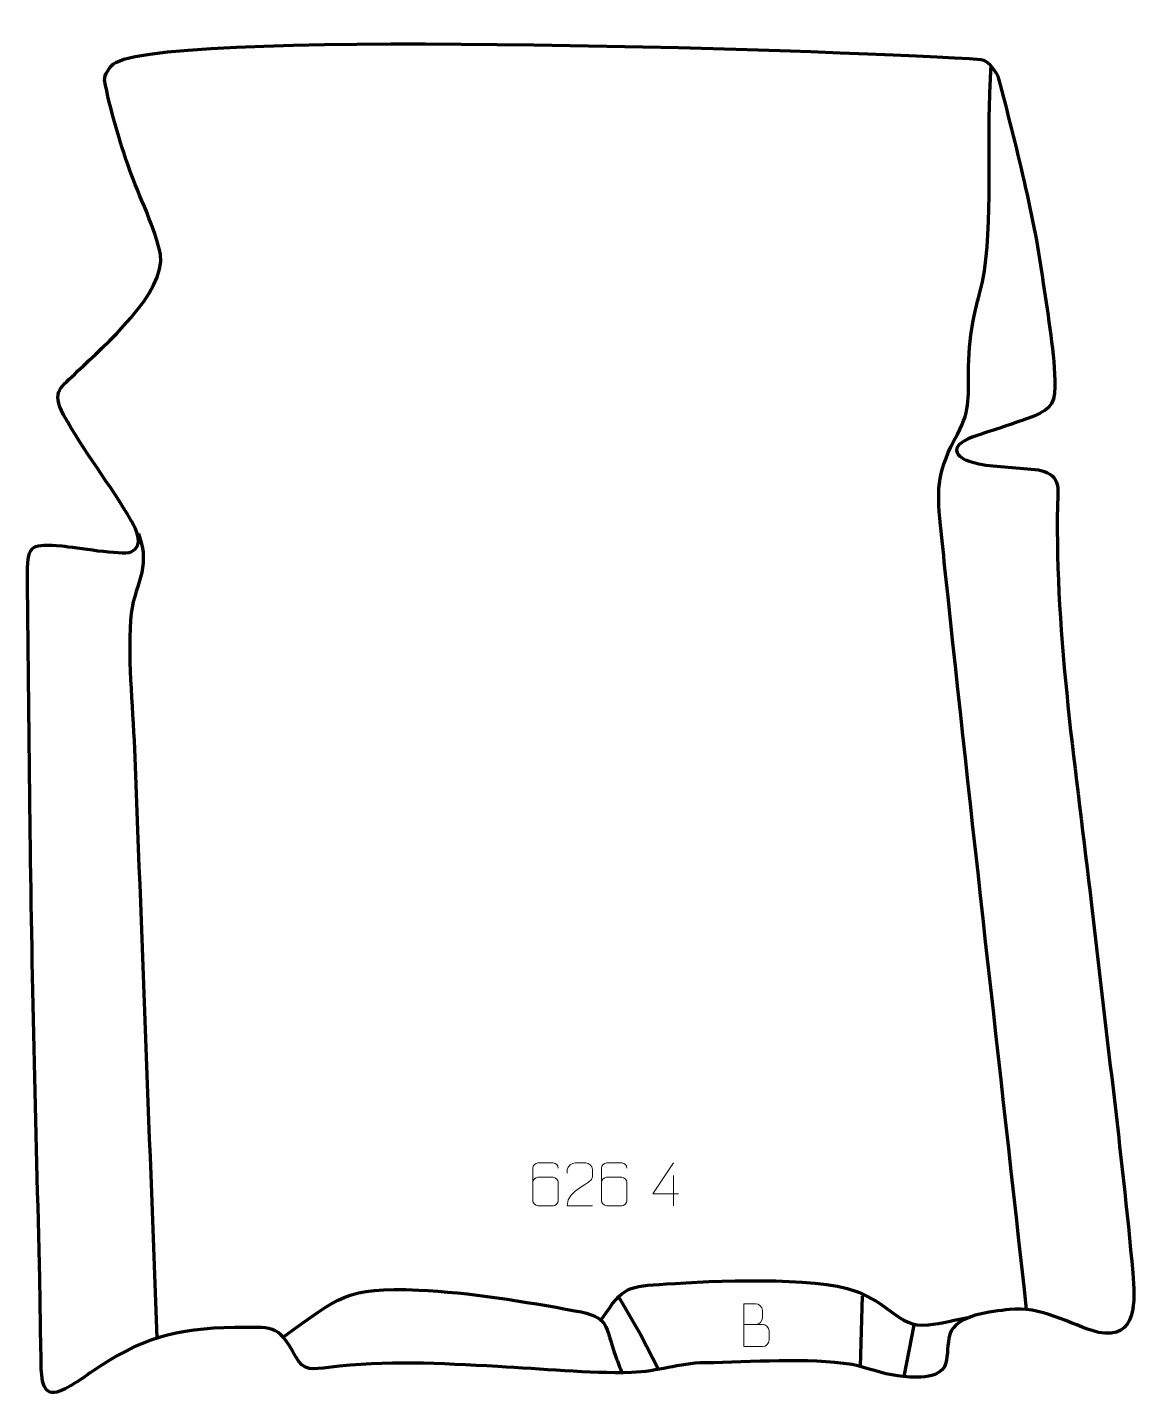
# Model space of a CAD drawing. Header units: millimetres. Extents: x 993 to 1639, y 33 to 830.
import ezdxf

# ---------------------------------------------------------------- set-up
doc = ezdxf.new("R2010")
doc.units = ezdxf.units.MM
doc.header["$MEASUREMENT"] = 0
doc.layers.add('layer 2', color=7, linetype='Continuous')
doc.layers.add('layer 3', color=7, linetype='Continuous')

msp = doc.modelspace()

# ---------------------------------------------------------------- linework, layer by layer
at = {"layer": 'layer 2', "color": 142, "lineweight": 158}
for points, knots in [([(1574.4535, 83.5831), (1558.7169, 226.344), (1542.4114, 369.0416), (1527.3171, 511.8729), (1527.3171, 511.8729), (1526.318, 521.33), (1525.3275, 530.7879), (1524.345, 540.2468), (1524.345, 540.2468), (1521.9455, 563.426), (1522.9623, 572.6414), (1534.1471, 593.2875), (1534.1471, 593.2875), (1542.4859, 608.68), (1540.1533, 615.9851), (1540.6946, 632.8606), (1540.6946, 632.8606), (1541.0287, 643.2801), (1541.8717, 652.0809), (1543.8703, 662.3379), (1543.8703, 662.3379), (1544.9109, 666.9329), (1546.1091, 671.4991), (1547.305, 676.0558), (1547.305, 676.0558), (1555.614, 707.6291), (1551.3922, 756.7251), (1553.0662, 791.1551), (1553.0662, 791.1551), (1553.3245, 796.7221), (1553.5829, 802.2891), (1553.8412, 807.8561)], [0, 0, 0, 0, 0.11111111, 0.11111111, 0.11111111, 0.11111111, 0.22222222, 0.22222222, 0.22222222, 0.22222222, 0.33333333, 0.33333333, 0.33333333, 0.33333333, 0.44444444, 0.44444444, 0.44444444, 0.44444444, 0.55555556, 0.55555556, 0.55555556, 0.55555556, 0.66666667, 0.66666667, 0.66666667, 0.66666667, 0.77777778, 0.77777778, 0.77777778, 0.77777778, 1, 1, 1, 1]), ([(1057.2576, 535.5819), (1065.1885, 513.6981), (1054.065, 506.4047), (1052.5734, 485.0752), (1052.5734, 485.0752), (1051.0536, 459.4432), (1054.1709, 431.1006), (1055.1538, 405.1287), (1055.1538, 405.1287), (1059.4219, 292.3822), (1063.7194, 179.6368), (1067.9938, 66.8906)], [0, 0, 0, 0, 0.25, 0.25, 0.25, 0.25, 0.5, 0.5, 0.5, 0.5, 1, 1, 1, 1]), ([(1141.4327, 67.5253), (1174.9633, 91.1317), (1177.5171, 96.6496), (1220.4797, 94.9021), (1220.4797, 94.9021), (1249.9313, 93.6209), (1282.3793, 88.1657), (1311.4734, 82.8544), (1311.4734, 82.8544), (1332.3084, 79.0509), (1328.4735, 74.4755), (1335.2861, 56.0939), (1335.2861, 56.0939), (1336.4404, 52.9794), (1337.6109, 49.8718), (1338.7757, 46.7613)], [0, 0, 0, 0, 0.2, 0.2, 0.2, 0.2, 0.4, 0.4, 0.4, 0.4, 0.6, 0.6, 0.6, 0.6, 1, 1, 1, 1]), ([(1327.1318, 78.0504), (1339.9344, 97.398), (1342.1034, 97.002), (1364.7601, 98.4762), (1364.7601, 98.4762), (1391.014, 100.2067), (1450.5433, 103.1347), (1474.9305, 94.2965), (1474.9305, 94.2965), (1480.9244, 92.1242), (1487.2192, 88.6316), (1495.4942, 82.4362), (1495.4942, 82.4362), (1502.7861, 76.9769), (1507.6604, 73.7907), (1517.0859, 74.5715), (1517.0859, 74.5715), (1525.0762, 75.5384), (1533.4529, 77.5961), (1541.4059, 79.1313)], [0, 0, 0, 0, 0.16666667, 0.16666667, 0.16666667, 0.16666667, 0.33333333, 0.33333333, 0.33333333, 0.33333333, 0.5, 0.5, 0.5, 0.5, 0.66666667, 0.66666667, 0.66666667, 0.66666667, 1, 1, 1, 1]), ([(1336.3922, 91.8088), (1336.3922, 91.8088), (1349.6214, 69.0546), (1349.6214, 69.0546), (1349.6214, 69.0546), (1349.6214, 69.0546), (1360.0808, 48.7002), (1360.0808, 48.7002)], [0, 0, 0, 0, 0.33333333, 0.33333333, 0.33333333, 0.33333333, 1, 1, 1, 1])]:
    msp.add_open_spline(points, degree=3, knots=knots, dxfattribs=at)
for points in [[(1478.7382, 91.5442), (1478.7382, 91.5442), (1477.4974, 50.37), (1477.4974, 50.37)], [(1508.8723, 74.4058), (1508.8723, 74.4058), (1503.0814, 44.4635), (1503.0814, 44.4635)]]:
    msp.add_open_spline(points, degree=3, dxfattribs=at)
at = {"layer": 'layer 3', "color": 242, "lineweight": 158}
msp.add_open_spline([(1044.0903, 809.9729), (1040.6194, 808.1125), (1037.1276, 802.2823), (1037.5562, 799.8324), (1037.5562, 799.8324), (1040.4677, 783.1906), (1046.4785, 763.5828), (1052.0241, 747.5598), (1052.0241, 747.5598), (1056.9722, 733.6228), (1067.7885, 711.5889), (1070.0094, 698.1815), (1070.0094, 698.1815), (1073.6415, 676.2548), (1036.6845, 644.3817), (1021.9945, 630.2716), (1021.9945, 630.2716), (1011.8031, 620.2862), (1006.379, 618.5988), (1013.6174, 604.7688), (1013.6174, 604.7688), (1025.2103, 583.7687), (1040.9018, 563.9168), (1053.172, 542.8352), (1053.172, 542.8352), (1056.1748, 537.3755), (1060.7657, 528.399), (1053.0727, 524.9004), (1053.0727, 524.9004), (1047.1923, 522.8177), (1020.7028, 527.6503), (1012.5551, 528.3544), (1012.5551, 528.3544), (995.9087, 529.4888), (992.5685, 529.8926), (992.5545, 512.7261), (992.5545, 512.7261), (993.0533, 465.1072), (993.5619, 417.4865), (994.1006, 369.8682), (994.1006, 369.8682), (995.1218, 280.4292), (997.5961, 191.0293), (999.7947, 101.6147), (999.7947, 101.6147), (1000.1346, 86.9952), (1000.0861, 72.3848), (1000.499, 57.7635), (1000.499, 57.7635), (1000.6597, 52.0706), (999.6649, 37.5491), (1005.693, 35.41), (1005.693, 35.41), (1011.3466, 33.4039), (1025.1253, 43.914), (1029.7757, 47.1166), (1029.7757, 47.1166), (1058.2604, 66.733), (1078.9089, 72.7084), (1113.3189, 73.0168), (1113.3189, 73.0168), (1134.4747, 72.9935), (1138.4251, 75.7577), (1148.8376, 56.0983), (1148.8376, 56.0983), (1153.3192, 47.2993), (1159.2548, 48.7799), (1167.8488, 49.8605), (1167.8488, 49.8605), (1202.1292, 54.064), (1232.3615, 52.1765), (1266.5492, 50.3343), (1266.5492, 50.3343), (1291.907, 49.0024), (1319.2119, 46.1978), (1344.3587, 46.8513), (1344.3587, 46.8513), (1360.023, 47.3908), (1371.5201, 52.2298), (1387.1479, 52.5316), (1387.1479, 52.5316), (1413.9413, 52.7704), (1447.0144, 55.6954), (1472.8929, 51.4582), (1472.8929, 51.4582), (1482.0095, 49.5839), (1489.5675, 46.1952), (1499.5435, 44.8745), (1499.5435, 44.8745), (1507.2512, 43.8542), (1524.4231, 42.2664), (1527.3444, 51.9052), (1527.3444, 51.9052), (1528.8407, 57.7277), (1528.1296, 63.306), (1529.7889, 68.9694), (1529.7889, 68.9694), (1533.2274, 80.7058), (1554.2866, 82.2573), (1564.467, 83.5764), (1564.467, 83.5764), (1582.1305, 85.8652), (1599.661, 74.858), (1616.3316, 70.2056), (1616.3316, 70.2056), (1639.1443, 65.8558), (1637.7178, 88.8449), (1636.3654, 105.0237), (1636.3654, 105.0237), (1629.6552, 176.5129), (1620.3207, 247.9451), (1612.2367, 319.3085), (1612.2367, 319.3085), (1603.6664, 395.2647), (1590.9392, 475.3821), (1592.4621, 551.6508), (1592.4621, 551.6508), (1592.7826, 562.0316), (1594.5645, 569.1458), (1582.7958, 572.3707), (1582.7958, 572.3707), (1582.7958, 572.3707), (1581.3595, 572.584), (1581.3595, 572.584), (1581.3595, 572.584), (1570.2694, 574.2312), (1557.1282, 574.058), (1546.7218, 576.1866), (1546.7218, 576.1866), (1529.7001, 579.6684), (1529.3926, 587.639), (1545.6979, 592.7296), (1545.6979, 592.7296), (1555.9719, 595.9372), (1565.5433, 599.2356), (1575.6792, 602.8252), (1575.6792, 602.8252), (1586.0923, 606.512), (1591.0345, 609.6831), (1590.9995, 621.0886), (1590.9995, 621.0886), (1590.9412, 640.0834), (1586.8544, 662.1673), (1584.2264, 681.1926), (1584.2264, 681.1926), (1579.2671, 718.6392), (1568.0999, 762.3846), (1558.1704, 800.5126), (1558.1704, 800.5126), (1557.2625, 803.9992), (1552.2595, 811.3822), (1547.841, 811.7201), (1547.841, 811.7201), (1486.9586, 816.376), (1082.2188, 830.4098), (1044.0903, 809.9729)], degree=3, knots=[0, 0, 0, 0, 0.025, 0.025, 0.025, 0.025, 0.05, 0.05, 0.05, 0.05, 0.075, 0.075, 0.075, 0.075, 0.1, 0.1, 0.1, 0.1, 0.125, 0.125, 0.125, 0.125, 0.15, 0.15, 0.15, 0.15, 0.175, 0.175, 0.175, 0.175, 0.2, 0.2, 0.2, 0.2, 0.225, 0.225, 0.225, 0.225, 0.25, 0.25, 0.25, 0.25, 0.275, 0.275, 0.275, 0.275, 0.3, 0.3, 0.3, 0.3, 0.325, 0.325, 0.325, 0.325, 0.35, 0.35, 0.35, 0.35, 0.375, 0.375, 0.375, 0.375, 0.4, 0.4, 0.4, 0.4, 0.425, 0.425, 0.425, 0.425, 0.45, 0.45, 0.45, 0.45, 0.475, 0.475, 0.475, 0.475, 0.5, 0.5, 0.5, 0.5, 0.525, 0.525, 0.525, 0.525, 0.55, 0.55, 0.55, 0.55, 0.575, 0.575, 0.575, 0.575, 0.6, 0.6, 0.6, 0.6, 0.625, 0.625, 0.625, 0.625, 0.65, 0.65, 0.65, 0.65, 0.675, 0.675, 0.675, 0.675, 0.7, 0.7, 0.7, 0.7, 0.725, 0.725, 0.725, 0.725, 0.75, 0.75, 0.75, 0.75, 0.775, 0.775, 0.775, 0.775, 0.8, 0.8, 0.8, 0.8, 0.825, 0.825, 0.825, 0.825, 0.85, 0.85, 0.85, 0.85, 0.875, 0.875, 0.875, 0.875, 0.9, 0.9, 0.9, 0.9, 0.925, 0.925, 0.925, 0.925, 0.95, 0.95, 0.95, 0.95, 1, 1, 1, 1], dxfattribs=at)
at = {"layer": 'layer 3', "color": 250, "lineweight": 9}
for points, knots in [([(1301.7129, 165.989), (1301.6888, 167.3285), (1300.3326, 168.9817), (1298.7607, 168.9474), (1298.7607, 168.9474), (1295.7759, 168.9471), (1292.7907, 168.9471), (1289.8053, 168.9474), (1289.8053, 168.9474), (1288.5862, 168.9623), (1286.858, 167.5247), (1286.853, 165.989), (1286.853, 165.989), (1286.8533, 159.6285), (1286.8533, 153.2677), (1286.853, 146.907), (1286.853, 146.907), (1286.8577, 145.7441), (1288.5862, 143.973), (1289.8053, 143.9486), (1289.8053, 143.9486), (1292.7907, 143.9489), (1295.7759, 143.9489), (1298.7607, 143.9486), (1298.7607, 143.9486), (1300.0388, 143.9924), (1301.7085, 145.6069), (1301.7129, 146.907), (1301.7129, 146.907), (1301.7129, 150.4903), (1301.7129, 154.0734), (1301.7129, 157.6561), (1301.7129, 157.6561), (1301.6744, 159.1343), (1300.0917, 160.5672), (1298.7607, 160.5652), (1298.7607, 160.5652), (1295.7759, 160.5655), (1292.7907, 160.5655), (1289.8053, 160.5652), (1289.8053, 160.5652), (1288.4758, 160.5702), (1286.8328, 159.0629), (1286.8745, 157.6344)], [0, 0, 0, 0, 0.08333333, 0.08333333, 0.08333333, 0.08333333, 0.16666667, 0.16666667, 0.16666667, 0.16666667, 0.25, 0.25, 0.25, 0.25, 0.33333333, 0.33333333, 0.33333333, 0.33333333, 0.41666667, 0.41666667, 0.41666667, 0.41666667, 0.5, 0.5, 0.5, 0.5, 0.58333333, 0.58333333, 0.58333333, 0.58333333, 0.66666667, 0.66666667, 0.66666667, 0.66666667, 0.75, 0.75, 0.75, 0.75, 0.83333333, 0.83333333, 0.83333333, 0.83333333, 1, 1, 1, 1]), ([(1321.6544, 143.9612), (1316.74, 143.9615), (1311.8256, 143.9615), (1306.9115, 143.9612), (1306.9115, 143.9612), (1306.9115, 153.8935), (1321.5625, 156.5347), (1321.6544, 160.845), (1321.6544, 160.845), (1321.6541, 162.2691), (1321.6541, 163.6928), (1321.6544, 165.1161), (1321.6544, 165.1161), (1321.6375, 167.1932), (1319.5147, 168.918), (1317.8437, 168.9353), (1317.8437, 168.9353), (1315.7705, 168.9349), (1313.6976, 168.9349), (1311.6252, 168.9353), (1311.6252, 168.9353), (1309.8031, 168.9518), (1306.9784, 167.1597), (1306.9115, 165.0661), (1306.9115, 165.0661), (1306.9115, 165.0661), (1306.9115, 163.0113), (1306.9115, 163.0113)], [0, 0, 0, 0, 0.125, 0.125, 0.125, 0.125, 0.25, 0.25, 0.25, 0.25, 0.375, 0.375, 0.375, 0.375, 0.5, 0.5, 0.5, 0.5, 0.625, 0.625, 0.625, 0.625, 0.75, 0.75, 0.75, 0.75, 1, 1, 1, 1]), ([(1341.7129, 165.989), (1341.6888, 167.3285), (1340.3326, 168.9817), (1338.7607, 168.9474), (1338.7607, 168.9474), (1335.7759, 168.9471), (1332.7907, 168.9471), (1329.8053, 168.9474), (1329.8053, 168.9474), (1328.5862, 168.9623), (1326.858, 167.5247), (1326.853, 165.989), (1326.853, 165.989), (1326.8533, 159.6285), (1326.8533, 153.2677), (1326.853, 146.907), (1326.853, 146.907), (1326.8577, 145.7441), (1328.5862, 143.973), (1329.8053, 143.9486), (1329.8053, 143.9486), (1332.7907, 143.9489), (1335.7759, 143.9489), (1338.7607, 143.9486), (1338.7607, 143.9486), (1340.0388, 143.9924), (1341.7085, 145.6069), (1341.7129, 146.907), (1341.7129, 146.907), (1341.7129, 150.4903), (1341.7129, 154.0734), (1341.7129, 157.6561), (1341.7129, 157.6561), (1341.6744, 159.1343), (1340.0917, 160.5672), (1338.7607, 160.5652), (1338.7607, 160.5652), (1335.7759, 160.5655), (1332.7907, 160.5655), (1329.8053, 160.5652), (1329.8053, 160.5652), (1328.4758, 160.5702), (1326.8328, 159.0629), (1326.8745, 157.6344)], [0, 0, 0, 0, 0.08333333, 0.08333333, 0.08333333, 0.08333333, 0.16666667, 0.16666667, 0.16666667, 0.16666667, 0.25, 0.25, 0.25, 0.25, 0.33333333, 0.33333333, 0.33333333, 0.33333333, 0.41666667, 0.41666667, 0.41666667, 0.41666667, 0.5, 0.5, 0.5, 0.5, 0.58333333, 0.58333333, 0.58333333, 0.58333333, 0.66666667, 0.66666667, 0.66666667, 0.66666667, 0.75, 0.75, 0.75, 0.75, 0.83333333, 0.83333333, 0.83333333, 0.83333333, 1, 1, 1, 1]), ([(1371.6938, 150.8649), (1371.6938, 150.8649), (1356.8721, 150.8649), (1356.8721, 150.8649), (1356.8721, 150.8649), (1356.8721, 150.8649), (1368.7497, 168.9354), (1368.7497, 168.9354)], [0, 0, 0, 0, 0.33333333, 0.33333333, 0.33333333, 0.33333333, 1, 1, 1, 1]), ([(1409.735, 74.924), (1413.3736, 74.9244), (1416.9607, 74.9244), (1420.6001, 74.924), (1420.6001, 74.924), (1422.5755, 74.9067), (1424.4991, 73.1706), (1424.4991, 71.121), (1424.4991, 71.121), (1424.4987, 69.9924), (1424.4987, 66.943), (1424.4991, 65.8141), (1424.4991, 65.8141), (1424.5167, 63.9562), (1422.9746, 61.9423), (1420.6531, 61.9592), (1420.6531, 61.9592), (1417.0133, 61.9596), (1413.3739, 61.9596), (1409.735, 61.9592), (1409.735, 61.9592), (1409.735, 70.2775), (1409.735, 78.5953), (1409.735, 86.9128), (1409.735, 86.9128), (1412.1087, 86.9128), (1414.4828, 86.9128), (1416.857, 86.9128), (1416.857, 86.9128), (1418.5378, 86.9304), (1420.6346, 85.0199), (1420.6523, 83.0575), (1420.6523, 83.0575), (1420.6519, 80.9914), (1420.6519, 80.8454), (1420.6523, 78.7789), (1420.6523, 78.7789), (1420.6696, 76.7128), (1418.8151, 74.9067), (1416.8051, 74.924)], [0, 0, 0, 0, 0.09090909, 0.09090909, 0.09090909, 0.09090909, 0.18181818, 0.18181818, 0.18181818, 0.18181818, 0.27272727, 0.27272727, 0.27272727, 0.27272727, 0.36363636, 0.36363636, 0.36363636, 0.36363636, 0.45454545, 0.45454545, 0.45454545, 0.45454545, 0.54545455, 0.54545455, 0.54545455, 0.54545455, 0.63636364, 0.63636364, 0.63636364, 0.63636364, 0.72727273, 0.72727273, 0.72727273, 0.72727273, 0.81818182, 0.81818182, 0.81818182, 0.81818182, 1, 1, 1, 1])]:
    msp.add_open_spline(points, degree=3, knots=knots, dxfattribs=at)
msp.add_open_spline([(1368.7497, 161.626), (1368.7497, 161.626), (1368.7497, 143.9613), (1368.7497, 143.9613)], degree=3, dxfattribs=at)

doc.saveas('drawing.dxf')
